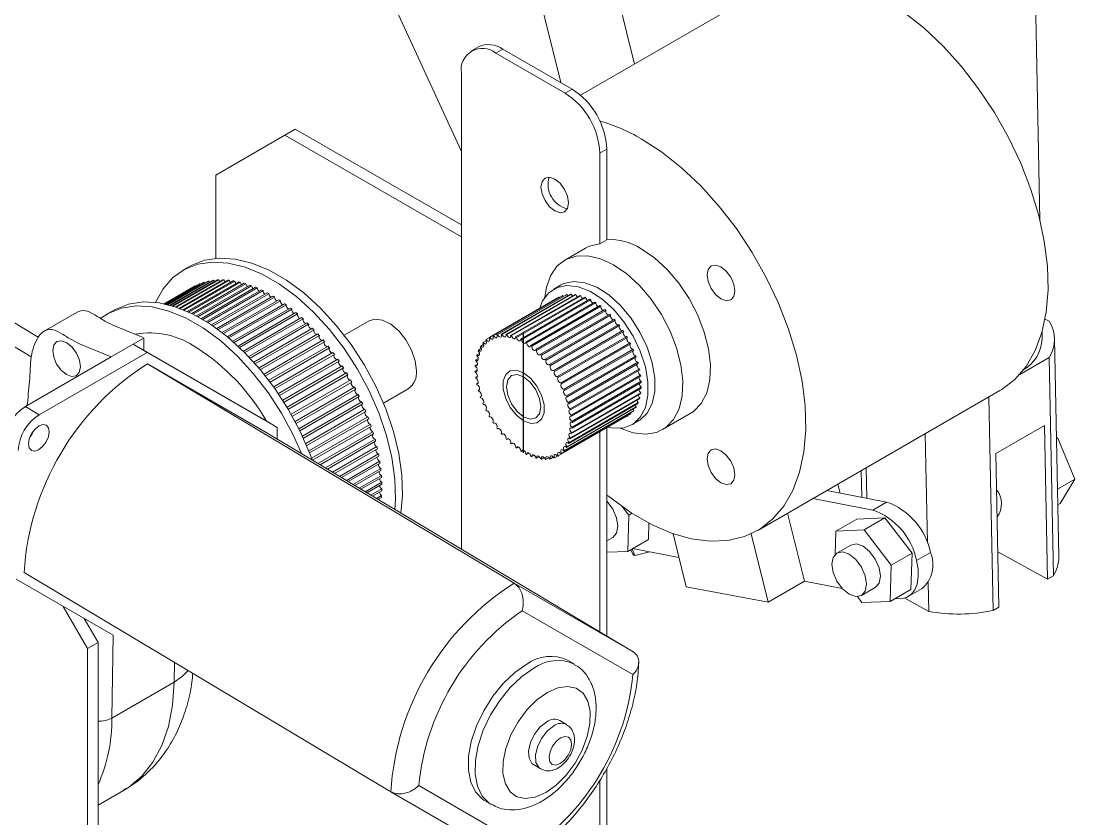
# Model space of a CAD drawing. Header units: millimetres. Extents: x 0 to 1189, y 0 to 841.
# Drawn here: x 596.7 to 650.5, y 309.3 to 350 of the extents above; entities that cross this region are included whole.
import ezdxf

# ---------------------------------------------------------------- set-up
doc = ezdxf.new("R2010")
doc.units = ezdxf.units.MM
doc.linetypes.add('CENTERX2', pattern=[20.32, 12.7, -2.54, 2.54, -2.54])

msp = doc.modelspace()

# ---------------------------------------------------------------- linework, layer by layer
at = {"color": 7, "linetype": 'Continuous', "lineweight": 15}
for p, q in [((611.426, 360.24), (619.185, 343.346)), ((625.245, 359.003), (628.027, 347.812)), ((621.543, 357.836), (624.271, 346.862)), ((648.738, 339.851), (648.426, 355.755)), ((634.807, 351.726), (625.273, 346.222)), ((620.056, 348.697), (619.703, 348.493)), ((621.306, 348.574), (620.952, 348.37)), ((624.488, 346.329), (620.952, 348.37)), ((624.842, 346.533), (621.306, 348.574)), ((619.185, 347.349), (619.185, 323.028)), ((624.488, 346.329), (624.842, 346.533)), ((610.169, 344.183), (606.634, 342.141)), ((610.699, 344.489), (610.169, 344.183)), ((619.185, 338.978), (610.169, 344.183)), ((619.185, 339.591), (610.699, 344.489)), ((626.609, 343.471), (626.256, 343.267)), ((626.609, 338.841), (626.609, 343.471)), ((626.256, 343.267), (626.256, 338.637)), ((606.634, 337.892), (606.634, 342.141)), ((626.609, 338.841), (626.256, 338.637)), ((597.572, 333.861), (590.013, 338.38)), ((625.524, 338.411), (624.463, 337.799)), ((605.316, 337.485), (604.962, 337.281)), ((605.594, 336.486), (603.995, 335.562)), ((604.017, 335.558), (605.752, 336.559)), ((605.816, 336.585), (604.031, 335.555)), ((604.075, 335.545), (605.98, 336.645)), ((606.047, 336.665), (604.097, 335.54)), ((604.163, 335.524), (606.218, 336.711)), ((606.288, 336.726), (604.194, 335.517)), ((604.279, 335.495), (606.465, 336.757)), ((606.537, 336.766), (604.317, 335.484)), ((604.42, 335.455), (606.721, 336.783)), ((606.794, 336.787), (604.464, 335.441)), ((604.584, 335.404), (606.983, 336.789)), ((607.059, 336.787), (604.634, 335.387)), ((604.767, 335.34), (607.253, 336.775)), ((607.33, 336.768), (604.823, 335.32)), ((604.968, 335.263), (607.528, 336.741)), ((607.608, 336.728), (605.028, 335.239)), ((605.184, 335.172), (607.809, 336.688)), ((607.89, 336.669), (605.248, 335.144)), ((605.413, 335.066), (608.095, 336.614)), ((608.176, 336.59), (605.481, 335.033)), ((605.602, 336.473), (605.594, 336.486)), ((605.653, 334.945), (608.384, 336.521)), ((608.467, 336.491), (605.723, 334.908)), ((605.831, 336.559), (605.816, 336.585)), ((606.07, 336.625), (606.047, 336.665)), ((624.256, 336.525), (623.902, 336.32)), ((603.99, 335.563), (605.533, 336.454)), ((605.903, 334.808), (608.676, 336.409)), ((608.759, 336.374), (605.975, 334.766)), ((606.159, 334.655), (608.97, 336.278)), ((609.054, 336.237), (606.233, 334.608)), ((606.422, 334.486), (609.266, 336.128)), ((609.35, 336.082), (606.497, 334.435)), ((606.689, 334.301), (609.562, 335.96)), ((624.327, 335.97), (620.791, 333.929)), ((620.828, 333.942), (624.363, 335.983)), ((624.535, 336.028), (620.999, 333.987)), ((621.039, 333.993), (624.574, 336.034)), ((624.758, 336.051), (621.222, 334.01)), ((621.264, 334.01), (624.8, 336.051)), ((624.993, 336.039), (621.458, 333.998)), ((621.502, 333.992), (625.037, 336.033)), ((625.239, 335.992), (621.703, 333.951)), ((621.749, 333.939), (625.284, 335.98)), ((624.363, 335.983), (624.387, 335.942)), ((609.646, 335.909), (606.765, 334.246)), ((606.959, 334.101), (609.858, 335.774)), ((609.942, 335.718), (607.036, 334.041)), ((607.231, 333.885), (610.153, 335.571)), ((610.236, 335.51), (607.309, 333.82)), ((624.136, 335.878), (620.6, 333.837)), ((620.633, 333.856), (624.169, 335.897)), ((625.492, 335.911), (621.956, 333.87)), ((622.003, 333.852), (625.538, 335.893)), ((625.749, 335.797), (622.214, 333.756)), ((622.261, 333.732), (625.796, 335.773)), ((626.008, 335.65), (622.473, 333.609)), ((622.52, 333.579), (626.055, 335.62)), ((626.266, 335.473), (622.731, 333.432)), ((622.777, 333.397), (626.313, 335.438)), ((624.169, 335.897), (624.177, 335.883)), ((599.553, 335.141), (597.878, 334.174)), ((601.427, 335.24), (601.073, 335.036)), ((607.505, 333.653), (610.446, 335.351)), ((610.528, 335.286), (607.582, 333.585)), ((607.778, 333.408), (610.736, 335.115)), ((610.818, 335.046), (607.855, 333.335)), ((608.049, 333.148), (611.022, 334.864)), ((626.52, 335.267), (622.984, 333.226)), ((623.03, 333.186), (626.565, 335.227)), ((626.767, 335.035), (623.232, 332.994)), ((623.275, 332.949), (626.811, 334.99)), ((611.103, 334.79), (608.126, 333.071)), ((608.319, 332.874), (611.305, 334.598)), ((611.384, 334.52), (608.394, 332.794)), ((608.585, 332.588), (611.582, 334.318)), ((614.472, 334.688), (613.203, 333.955)), ((627.005, 334.778), (623.469, 332.737)), ((623.511, 332.688), (627.047, 334.729)), ((627.23, 334.501), (623.695, 332.46)), ((623.734, 332.408), (627.27, 334.449)), ((649.206, 334.675), (649, 334.788)), ((602.97, 333.817), (602.424, 333.501)), ((602.97, 333.817), (602.96, 333.192)), ((611.66, 334.236), (608.659, 332.504)), ((608.847, 332.289), (611.854, 334.025)), ((611.93, 333.94), (608.92, 332.202)), ((620.458, 333.736), (620.608, 333.823)), ((627.441, 334.206), (623.906, 332.165)), ((623.942, 332.109), (627.478, 334.15)), ((627.635, 333.896), (624.1, 331.855)), ((624.133, 331.797), (627.669, 333.838)), ((648.858, 333.772), (648.85, 334.147)), ((649.702, 322.638), (649.483, 333.785)), ((602.424, 333.501), (601.295, 332.85)), ((602.424, 333.501), (603.131, 333.079)), ((602.96, 333.192), (602.424, 333.501)), ((609.104, 331.979), (612.119, 333.719)), ((612.193, 333.63), (609.175, 331.889)), ((609.355, 331.658), (612.377, 333.402)), ((612.448, 333.31), (609.425, 331.565)), ((620.065, 333.194), (620.204, 333.274)), ((620.172, 333.404), (620.316, 333.487)), ((620.304, 333.585), (620.452, 333.67)), ((627.811, 333.574), (624.275, 331.533)), ((624.305, 331.474), (627.84, 333.515)), ((627.965, 333.245), (624.429, 331.204)), ((601.295, 332.85), (596.911, 330.319)), ((603.131, 333.079), (597.618, 329.896)), ((609.07, 329.664), (602.96, 333.192)), ((609.777, 329.242), (603.131, 333.079)), ((609.599, 331.327), (612.626, 333.074)), ((612.696, 332.979), (609.667, 331.231)), ((609.836, 330.986), (612.867, 332.736)), ((619.926, 332.698), (620.05, 332.77)), ((619.982, 332.958), (620.114, 333.034)), ((624.455, 331.143), (627.991, 333.184)), ((628.097, 332.911), (624.561, 330.87)), ((624.582, 330.809), (628.118, 332.85)), ((647.706, 331.958), (649.206, 332.824)), ((649.206, 332.824), (649.425, 321.677)), ((621.88, 321.292), (603.145, 332.493)), ((603.145, 332.493), (609.221, 328.985)), ((612.934, 332.639), (609.902, 330.888)), ((610.065, 330.638), (613.099, 332.39)), ((613.163, 332.29), (610.129, 330.538)), ((619.894, 332.12), (619.998, 332.18)), ((619.897, 332.418), (620.011, 332.484)), ((628.204, 332.577), (624.669, 330.536)), ((624.685, 330.475), (628.221, 332.516)), ((628.287, 332.246), (624.751, 330.205)), ((624.763, 330.145), (628.299, 332.186)), ((610.286, 330.283), (613.321, 332.035)), ((613.382, 331.933), (610.347, 330.181)), ((610.497, 329.921), (613.532, 331.673)), ((619.919, 331.808), (620.011, 331.861)), ((628.343, 331.921), (624.807, 329.88)), ((624.815, 329.822), (628.35, 331.863)), ((613.59, 331.569), (610.555, 329.817)), ((610.698, 329.554), (613.732, 331.306)), ((613.787, 331.2), (610.753, 329.449)), ((615.203, 330.491), (616.472, 331.224)), ((619.97, 331.485), (620.049, 331.531)), ((620.048, 331.155), (620.113, 331.193)), ((628.372, 331.607), (624.837, 329.566)), ((624.837, 329.213), (628.372, 331.254)), ((624.839, 329.51), (628.375, 331.551)), ((628.375, 331.306), (624.839, 329.265)), ((634.322, 323.988), (646.696, 331.131)), ((610.888, 329.182), (613.92, 330.933)), ((613.972, 330.826), (610.94, 329.076)), ((611.068, 328.808), (614.097, 330.556)), ((620.151, 330.821), (620.202, 330.85)), ((624.751, 328.673), (628.287, 330.714)), ((628.299, 330.759), (624.763, 328.718)), ((624.807, 328.932), (628.343, 330.973)), ((628.35, 331.023), (624.815, 328.982)), ((646.128, 330.803), (646.343, 319.898)), ((596.911, 330.319), (597.618, 329.896)), ((614.144, 330.449), (611.117, 328.701)), ((611.236, 328.431), (614.26, 330.177)), ((614.304, 330.069), (611.282, 328.324)), ((620.278, 330.487), (620.314, 330.508)), ((620.429, 330.157), (620.449, 330.168)), ((624.429, 328.045), (627.965, 330.086)), ((627.991, 330.117), (624.455, 328.076)), ((624.561, 328.227), (628.097, 330.268)), ((628.118, 330.304), (624.582, 328.263)), ((624.669, 328.437), (628.204, 330.478)), ((628.221, 330.519), (624.685, 328.478)), ((609.07, 329.664), (609.777, 329.242)), ((611.393, 328.053), (614.41, 329.795)), ((614.45, 329.687), (611.435, 327.946)), ((620.6, 329.833), (620.605, 329.836)), ((620.638, 329.779), (620.633, 329.776)), ((620.848, 329.477), (620.828, 329.466)), ((627.669, 329.835), (624.133, 327.794)), ((624.275, 327.894), (627.811, 329.935)), ((627.84, 329.96), (624.305, 327.919)), ((627.661, 329.849), (627.669, 329.835)), ((627.817, 330.001), (627.84, 329.96)), ((627.902, 329.392), (628.256, 329.596)), ((629.463, 329.138), (630.877, 329.955)), ((627.957, 317.784), (609.221, 328.985)), ((609.768, 328.658), (609.777, 329.242)), ((611.537, 327.675), (614.547, 329.413)), ((614.583, 329.304), (611.584, 327.573)), ((611.859, 327.408), (614.67, 329.031)), ((621.074, 329.191), (621.039, 329.17)), ((626.256, 329.019), (626.256, 318.801)), ((626.609, 318.589), (626.609, 329.223)), ((648.967, 329.346), (646.492, 327.917)), ((649.121, 321.502), (648.967, 329.346)), ((614.702, 328.923), (611.967, 327.344)), ((612.236, 327.183), (614.778, 328.65)), ((614.806, 328.542), (612.342, 327.12)), ((621.315, 328.922), (621.264, 328.893)), ((621.567, 328.674), (621.502, 328.637)), ((621.828, 328.45), (621.749, 328.404)), ((642.883, 328.93), (642.993, 323.342)), ((649.582, 328.741), (649.648, 328.707)), ((649.648, 328.707), (649.583, 328.669)), ((649.648, 328.707), (650.528, 326.61)), ((612.605, 326.962), (614.872, 328.271)), ((614.896, 328.165), (612.707, 326.901)), ((612.963, 326.748), (614.951, 327.896)), ((622.095, 328.251), (622.003, 328.198)), ((622.364, 328.081), (622.261, 328.021)), ((622.634, 327.941), (622.52, 327.874)), ((646.492, 327.917), (646.646, 320.073)), ((614.971, 327.79), (613.062, 326.689)), ((613.31, 326.541), (615.015, 327.525)), ((615.031, 327.421), (613.406, 326.483)), ((622.901, 327.832), (622.777, 327.76)), ((623.162, 327.755), (623.03, 327.679)), ((623.414, 327.712), (623.275, 327.632)), ((623.655, 327.704), (623.511, 327.621)), ((623.882, 327.729), (623.734, 327.644)), ((624.092, 327.788), (623.942, 327.702)), ((613.645, 326.341), (615.064, 327.16)), ((615.075, 327.057), (613.737, 326.285)), ((613.967, 326.148), (615.097, 326.801)), ((639.613, 327.042), (639.64, 325.681)), ((639.869, 327.19), (639.9, 325.632)), ((615.104, 326.7), (614.056, 326.095)), ((614.275, 325.964), (615.115, 326.449)), ((615.118, 326.351), (614.36, 325.913)), ((638.415, 326.351), (638.529, 325.893)), ((650.528, 326.61), (649.634, 326.094)), ((650.528, 326.61), (649.777, 325.369)), ((614.568, 325.788), (615.118, 326.106)), ((615.116, 326.01), (614.649, 325.74)), ((614.846, 325.622), (615.105, 325.771)), ((640.91, 325.439), (637.847, 326.023)), ((615.098, 325.678), (614.922, 325.577)), ((627.736, 324.765), (627.393, 325.211)), ((640.203, 325.031), (637.139, 325.614)), ((640.203, 325.031), (640.91, 325.439)), ((649.777, 325.369), (649.649, 325.296)), ((627.68, 322.913), (627.736, 324.765)), ((627.906, 324.863), (627.736, 324.765)), ((635.852, 324.871), (636.717, 321.389)), ((628.741, 323.525), (628.766, 324.362)), ((639.38, 324.57), (638.319, 323.957)), ((640.821, 324.624), (639.38, 324.57)), ((640.821, 324.624), (639.76, 324.011)), ((642.206, 322.825), (640.821, 324.624)), ((626.609, 323.449), (626.92, 323.629)), ((629.997, 323.823), (630.671, 321.115)), ((633.991, 323.817), (634.861, 320.317)), ((638.319, 323.957), (638.283, 322.764)), ((639.76, 324.011), (638.319, 323.957)), ((641.146, 322.213), (639.76, 324.011)), ((628.741, 323.525), (627.68, 322.913)), ((627.902, 323.041), (628.054, 322.709)), ((630.299, 322.61), (627.935, 323.06)), ((639.079, 323.242), (638.372, 322.833)), ((626.609, 322.873), (627.68, 322.913)), ((627.839, 323.004), (627.942, 322.779)), ((628.791, 322.897), (628.054, 322.709)), ((642.206, 322.825), (641.146, 322.213)), ((642.15, 320.973), (642.206, 322.825)), ((642.441, 322.452), (643.148, 322.861)), ((649.121, 321.502), (646.591, 322.895)), ((641.089, 320.361), (641.146, 322.213)), ((596.436, 321.502), (601.395, 318.639)), ((615.582, 310.64), (596.847, 321.842)), ((649.121, 321.502), (649.425, 321.677)), ((627.957, 317.784), (621.88, 321.292)), ((630.671, 321.115), (634.861, 320.317)), ((634.861, 320.317), (636.717, 321.389)), ((638.641, 321.023), (636.717, 321.389)), ((639.622, 320.668), (640.329, 321.077)), ((642.15, 320.973), (641.089, 320.361)), ((642.015, 320.606), (642.722, 321.015)), ((643.032, 321.32), (643.061, 319.854)), ((639.414, 320.61), (639.648, 320.307)), ((639.648, 320.307), (641.089, 320.361)), ((643.061, 319.854), (641.836, 320.529)), ((600.093, 317.955), (598.85, 320.108)), ((622.289, 319.887), (627.944, 316.622)), ((646.343, 319.898), (646.646, 320.073)), ((599.91, 319.496), (600.623, 318.261)), ((600.623, 318.261), (600.093, 317.955)), ((600.623, 318.261), (600.623, 298.46)), ((601.329, 314.406), (601.395, 318.639)), ((600.093, 317.955), (600.093, 297.542)), ((624.967, 317.152), (624.613, 317.363)), ((601.329, 314.406), (604.511, 316.242)), ((624.563, 314.069), (624.21, 314.28)), ((622.864, 312.03), (623.218, 311.819)), ((626.609, 304.685), (626.609, 311.83)), ((626.256, 311.222), (626.256, 304.889)), ((600.623, 309.95), (601.923, 310.701)), ((615.582, 310.64), (621.659, 307.132)), ((622.665, 307.692), (617.009, 310.956)), ((620.34, 310.215), (620.693, 310.004))]:
    msp.add_line(p, q, dxfattribs=at)
at = {"color": 8, "linetype": 'Continuous', "lineweight": 15}
for p, q in [((587.732, 338.524), (597.214, 332.855)), ((597.324, 329.05), (597.314, 329.056)), ((599.993, 319.448), (599.992, 319.355)), ((604.527, 317.25), (604.511, 316.242))]:
    msp.add_line(p, q, dxfattribs=at)
at = {"color": 7, "linetype": 'CENTERX2'}
msp.add_line((622.367, 327.957), (622.367, 334.081), dxfattribs=at)
at = {"color": 7, "linetype": 'Continuous', "lineweight": 15, "flags": 128}
for points in [[(646.696, 331.131), (646.787, 331.186), (647.461, 331.704), (648.033, 332.371), (648.494, 333.175), (648.838, 334.103), (649.059, 335.143), (649.155, 336.278), (649.123, 337.491), (648.964, 338.764), (648.681, 340.078), (648.278, 341.411), (647.76, 342.745), (647.136, 344.059), (646.416, 345.333), (645.609, 346.548), (644.729, 347.686), (643.789, 348.728), (642.802, 349.66), (641.785, 350.467), (640.751, 351.137)], [(626.65, 325.78), (626.832, 325.633), (627.859, 324.893), (628.895, 324.296), (629.922, 323.85), (630.926, 323.562), (631.891, 323.436), (632.803, 323.475), (633.648, 323.678), (634.413, 324.042), (635.086, 324.561), (635.658, 325.227), (636.12, 326.031), (636.464, 326.96), (636.685, 328), (636.781, 329.135), (636.749, 330.348), (636.59, 331.621), (636.307, 332.934), (635.903, 334.268), (635.386, 335.602), (634.762, 336.916), (634.041, 338.19), (633.235, 339.405), (632.355, 340.542), (631.414, 341.585), (630.428, 342.517), (629.41, 343.324), (628.377, 343.994), (628.377, 343.994)], [(623.251, 341.531), (623.304, 341.813), (623.458, 341.989), (623.687, 342.034), (623.958, 341.94), (624.228, 341.721), (624.458, 341.412), (624.611, 341.058), (624.665, 340.715), (624.611, 340.433), (624.458, 340.257), (624.228, 340.213), (623.958, 340.307), (623.687, 340.525), (623.458, 340.834), (623.304, 341.188), (623.251, 341.531)], [(625.524, 338.411), (625.708, 338.503), (626.256, 338.637)], [(630.877, 329.955), (631.049, 330.069), (631.439, 330.476), (631.718, 331.021), (631.877, 331.684), (631.909, 332.44), (631.813, 333.264), (631.593, 334.124), (631.257, 334.991), (630.817, 335.831), (630.289, 336.616), (629.691, 337.317), (629.046, 337.908), (628.377, 338.368)], [(603.556, 335.634), (603.559, 335.64), (603.947, 336.337), (604.443, 336.902), (605.036, 337.322), (605.716, 337.59), (606.468, 337.699), (607.279, 337.649), (608.132, 337.441), (609.011, 337.077), (609.899, 336.565), (610.778, 335.916), (611.632, 335.142), (612.444, 334.257), (613.197, 333.28), (613.878, 332.229), (614.473, 331.124), (614.97, 329.988), (615.36, 328.842), (615.635, 327.708), (615.79, 326.609)], [(605.316, 337.485), (605.39, 337.526), (606.069, 337.794), (606.822, 337.904), (607.633, 337.853), (608.486, 337.645), (609.365, 337.281), (610.253, 336.769), (611.132, 336.12), (611.986, 335.346), (612.797, 334.461), (613.551, 333.484), (614.231, 332.433), (614.826, 331.328), (615.323, 330.192), (615.714, 329.046), (615.989, 327.912), (616.144, 326.813)], [(626.963, 337.551), (626.294, 337.864), (625.649, 338.017), (625.051, 338.007), (624.523, 337.832), (624.083, 337.499), (623.747, 337.021), (623.527, 336.415), (623.443, 335.89)], [(627.3, 329.21), (627.959, 328.976), (628.583, 328.904), (629.148, 328.998), (629.635, 329.252), (630.025, 329.66), (630.304, 330.204), (630.462, 330.867), (630.494, 331.624), (630.399, 332.448), (630.179, 333.308), (629.843, 334.174), (629.403, 335.015), (628.874, 335.8), (628.277, 336.5), (627.632, 337.091), (626.963, 337.551)], [(632.443, 337.449), (632.172, 337.543), (631.943, 337.499), (631.79, 337.322), (631.736, 337.041), (631.79, 336.698), (631.943, 336.344), (632.172, 336.035), (632.443, 335.816), (632.714, 335.722), (632.943, 335.767), (633.096, 335.943), (633.15, 336.225), (633.096, 336.568), (632.943, 336.922), (632.714, 337.231), (632.443, 337.449)], [(606.319, 336.672), (606.317, 336.675), (606.288, 336.726)], [(606.576, 336.699), (606.564, 336.715), (606.537, 336.766)], [(606.841, 336.707), (606.82, 336.735), (606.794, 336.787)], [(607.113, 336.695), (607.083, 336.735), (607.059, 336.787)], [(623.178, 335.306), (623.335, 335.71), (623.651, 336.133), (624.071, 336.403), (624.577, 336.507), (625.146, 336.44), (625.749, 336.206), (626.36, 335.815), (626.949, 335.286), (627.489, 334.643), (627.956, 333.917), (628.326, 333.141), (628.583, 332.352), (628.714, 331.586), (628.714, 330.88), (628.583, 330.266), (628.326, 329.773), (627.956, 329.425), (627.489, 329.237), (626.949, 329.218), (626.662, 329.272)], [(624.256, 336.525), (624.425, 336.607), (624.931, 336.711), (625.499, 336.644), (626.103, 336.41), (626.713, 336.019), (627.303, 335.49), (627.843, 334.847), (628.309, 334.121), (628.679, 333.345), (628.936, 332.556), (629.068, 331.79), (629.068, 331.084), (628.936, 330.47), (628.679, 329.977), (628.309, 329.629), (628.256, 329.596)], [(624.574, 336.034), (624.602, 335.984), (624.614, 335.968)], [(624.8, 336.051), (624.824, 335.999), (624.854, 335.959)], [(600.773, 334.837), (601.147, 335.077), (601.827, 335.344), (602.579, 335.454), (603.39, 335.404), (604.243, 335.195), (605.122, 334.832), (606.01, 334.32), (606.889, 333.671), (607.743, 332.897), (608.555, 332.012), (609.308, 331.035), (609.989, 329.984), (610.584, 328.879), (611.013, 327.914)], [(601.427, 335.24), (601.501, 335.281), (602.18, 335.549), (602.933, 335.658), (603.743, 335.608), (604.597, 335.399), (605.476, 335.036), (606.364, 334.524), (607.243, 333.875), (608.097, 333.101), (608.908, 332.216), (609.662, 331.239), (610.342, 330.188), (610.937, 329.083), (611.434, 327.947), (611.575, 327.568)], [(626.811, 334.99), (626.803, 334.948), (626.81, 334.898), (626.832, 334.845), (626.866, 334.799), (626.905, 334.765), (626.946, 334.75), (626.954, 334.749)], [(616.887, 332.14), (616.824, 332.657), (616.641, 333.201), (616.354, 333.724), (615.989, 334.178), (615.578, 334.523), (615.158, 334.73), (614.765, 334.778), (614.472, 334.688)], [(627.047, 334.729), (627.034, 334.692), (627.037, 334.643), (627.056, 334.59), (627.087, 334.541), (627.125, 334.504), (627.166, 334.483), (627.195, 334.48)], [(627.27, 334.449), (627.253, 334.415), (627.252, 334.368), (627.267, 334.316), (627.295, 334.265), (627.332, 334.224), (627.372, 334.198), (627.411, 334.192), (627.421, 334.194)], [(620.458, 333.736), (620.494, 333.693), (620.534, 333.663), (620.574, 333.652), (620.606, 333.662), (620.627, 333.69), (620.633, 333.733), (620.624, 333.784), (620.6, 333.837)], [(620.633, 333.856), (620.667, 333.809), (620.706, 333.775), (620.747, 333.759), (620.782, 333.763), (620.806, 333.787), (620.816, 333.826), (620.811, 333.876), (620.791, 333.929)], [(620.828, 333.942), (620.858, 333.893), (620.896, 333.855), (620.937, 333.833), (620.974, 333.832), (621.002, 333.85), (621.017, 333.886), (621.015, 333.934), (620.999, 333.987)], [(621.039, 333.993), (621.066, 333.943), (621.103, 333.901), (621.144, 333.875), (621.182, 333.868), (621.213, 333.881), (621.231, 333.913), (621.235, 333.958), (621.222, 334.01)], [(621.264, 334.01), (621.288, 333.958), (621.323, 333.914), (621.363, 333.883), (621.403, 333.87), (621.437, 333.878), (621.459, 333.905), (621.466, 333.947), (621.458, 333.998)], [(621.502, 333.992), (621.522, 333.94), (621.555, 333.892), (621.594, 333.857), (621.635, 333.839), (621.67, 333.842), (621.696, 333.864), (621.707, 333.902), (621.703, 333.951)], [(621.749, 333.939), (621.766, 333.887), (621.795, 333.837), (621.833, 333.798), (621.874, 333.775), (621.912, 333.772), (621.94, 333.789), (621.956, 333.823), (621.956, 333.87)], [(622.003, 333.852), (622.016, 333.8), (622.042, 333.749), (622.078, 333.706), (622.119, 333.679), (622.158, 333.67), (622.19, 333.681), (622.209, 333.712), (622.214, 333.756)], [(627.478, 334.15), (627.458, 334.121), (627.452, 334.077), (627.463, 334.026), (627.487, 333.974), (627.522, 333.93), (627.563, 333.899), (627.602, 333.887), (627.631, 333.893)], [(627.664, 333.835), (627.645, 333.813), (627.635, 333.773), (627.642, 333.723), (627.663, 333.67), (627.695, 333.623), (627.735, 333.588), (627.775, 333.571), (627.811, 333.574)], [(599.005, 331.955), (598.735, 332.178), (598.509, 332.49), (598.36, 332.845), (598.311, 333.186), (598.369, 333.464), (598.527, 333.635), (598.759, 333.673), (599.03, 333.573), (599.3, 333.35), (599.526, 333.037), (599.676, 332.683), (599.725, 332.341), (599.666, 332.064), (599.509, 331.893), (599.276, 331.854), (599.005, 331.955)], [(612.339, 333.38), (612.312, 333.383), (612.271, 333.404), (612.232, 333.441), (612.201, 333.491), (612.183, 333.544), (612.18, 333.593), (612.193, 333.63)], [(612.596, 333.057), (612.56, 333.06), (612.518, 333.084), (612.48, 333.123), (612.451, 333.173), (612.434, 333.226), (612.433, 333.274), (612.448, 333.31)], [(620.065, 333.194), (620.105, 333.161), (620.145, 333.146), (620.179, 333.152), (620.203, 333.177), (620.212, 333.218), (620.205, 333.268), (620.184, 333.321), (620.151, 333.367)], [(620.172, 333.404), (620.211, 333.367), (620.252, 333.347), (620.288, 333.347), (620.315, 333.367), (620.328, 333.404), (620.326, 333.453), (620.309, 333.505), (620.278, 333.554)], [(620.304, 333.585), (620.341, 333.545), (620.382, 333.52), (620.42, 333.515), (620.45, 333.529), (620.467, 333.562), (620.469, 333.608), (620.456, 333.66), (620.429, 333.711)], [(622.261, 333.732), (622.269, 333.681), (622.292, 333.628), (622.327, 333.583), (622.367, 333.551), (622.407, 333.537), (622.441, 333.543), (622.464, 333.568), (622.473, 333.609)], [(622.52, 333.579), (622.524, 333.53), (622.544, 333.477), (622.575, 333.429), (622.614, 333.393), (622.655, 333.373), (622.691, 333.374), (622.718, 333.395), (622.731, 333.432)], [(622.777, 333.397), (622.777, 333.349), (622.793, 333.297), (622.822, 333.247), (622.859, 333.207), (622.9, 333.182), (622.938, 333.177), (622.968, 333.193), (622.984, 333.226)], [(627.82, 333.503), (627.813, 333.495), (627.799, 333.459), (627.801, 333.41), (627.819, 333.358), (627.849, 333.308), (627.887, 333.27), (627.928, 333.247), (627.965, 333.245)], [(612.845, 332.723), (612.837, 332.722), (612.798, 332.728), (612.757, 332.754), (612.72, 332.795), (612.692, 332.846), (612.677, 332.899), (612.679, 332.946), (612.696, 332.979)], [(619.926, 332.698), (619.967, 332.675), (620.005, 332.671), (620.034, 332.687), (620.05, 332.722), (620.05, 332.768), (620.035, 332.821), (620.007, 332.871), (619.97, 332.912)], [(619.982, 332.958), (620.023, 332.929), (620.062, 332.92), (620.094, 332.931), (620.114, 332.961), (620.119, 333.005), (620.108, 333.057), (620.083, 333.108), (620.048, 333.153)], [(623.03, 333.186), (623.026, 333.141), (623.037, 333.089), (623.063, 333.038), (623.099, 332.994), (623.139, 332.965), (623.179, 332.955), (623.211, 332.965), (623.232, 332.994)], [(623.275, 332.949), (623.267, 332.907), (623.275, 332.857), (623.297, 332.804), (623.33, 332.758), (623.37, 332.724), (623.41, 332.709), (623.445, 332.713), (623.469, 332.737)], [(627.955, 333.164), (627.943, 333.138), (627.94, 333.092), (627.954, 333.04), (627.98, 332.989), (628.017, 332.946), (628.058, 332.919), (628.097, 332.911)], [(613.085, 332.381), (613.067, 332.378), (613.028, 332.387), (612.987, 332.415), (612.951, 332.458), (612.924, 332.51), (612.912, 332.562), (612.915, 332.607), (612.934, 332.639)], [(613.314, 332.031), (613.288, 332.026), (613.248, 332.037), (613.207, 332.068), (613.172, 332.113), (613.147, 332.165), (613.137, 332.217), (613.142, 332.261), (613.163, 332.29)], [(619.894, 332.12), (619.934, 332.107), (619.968, 332.114), (619.99, 332.141), (619.998, 332.183), (619.99, 332.233), (619.968, 332.286), (619.934, 332.332), (619.894, 332.365)], [(619.897, 332.418), (619.937, 332.4), (619.973, 332.401), (619.999, 332.423), (620.011, 332.461), (620.007, 332.51), (619.988, 332.563), (619.957, 332.611), (619.919, 332.649)], [(622.367, 332.04), (622.004, 332.176), (621.685, 332.147), (621.448, 331.958), (621.322, 331.631), (621.322, 331.206), (621.448, 330.733), (621.685, 330.271), (622.004, 329.874), (622.367, 329.59), (622.729, 329.455), (623.048, 329.483), (623.285, 329.673), (623.411, 329.999), (623.411, 330.425), (623.285, 330.897), (623.048, 331.36), (622.729, 331.757), (622.367, 332.04)], [(623.511, 332.688), (623.499, 332.651), (623.502, 332.602), (623.52, 332.549), (623.551, 332.5), (623.59, 332.463), (623.63, 332.442), (623.667, 332.441), (623.695, 332.46)], [(623.734, 332.408), (623.718, 332.374), (623.717, 332.327), (623.731, 332.275), (623.759, 332.224), (623.796, 332.183), (623.837, 332.157), (623.875, 332.151), (623.906, 332.165)], [(613.532, 331.673), (613.498, 331.667), (613.457, 331.681), (613.417, 331.714), (613.383, 331.76), (613.36, 331.813), (613.352, 331.864), (613.359, 331.906), (613.382, 331.933)], [(619.919, 331.808), (619.957, 331.801), (619.988, 331.813), (620.007, 331.844), (620.011, 331.889), (619.999, 331.941), (619.973, 331.993), (619.937, 332.036), (619.897, 332.064)], [(619.97, 331.485), (620.007, 331.483), (620.035, 331.501), (620.05, 331.537), (620.05, 331.584), (620.034, 331.637), (620.005, 331.687), (619.967, 331.726), (619.926, 331.75)], [(623.251, 330.305), (623.183, 330.734), (622.992, 331.176), (622.705, 331.563), (622.367, 331.836), (622.028, 331.953), (621.742, 331.898), (621.55, 331.677), (621.483, 331.325), (621.55, 330.896), (621.742, 330.454), (622.028, 330.067), (622.367, 329.795), (622.705, 329.677), (622.992, 329.733), (623.183, 329.953), (623.251, 330.305)], [(623.942, 332.109), (623.922, 332.08), (623.917, 332.036), (623.927, 331.985), (623.952, 331.933), (623.987, 331.889), (624.027, 331.858), (624.067, 331.846), (624.1, 331.855)], [(624.133, 331.797), (624.109, 331.772), (624.1, 331.732), (624.106, 331.682), (624.127, 331.629), (624.16, 331.582), (624.199, 331.547), (624.24, 331.53), (624.275, 331.533)], [(613.732, 331.306), (613.697, 331.302), (613.656, 331.319), (613.616, 331.354), (613.583, 331.401), (613.562, 331.454), (613.556, 331.505), (613.566, 331.545), (613.584, 331.566)], [(613.92, 330.933), (613.884, 330.932), (613.843, 330.952), (613.804, 330.989), (613.772, 331.037), (613.753, 331.09), (613.749, 331.14), (613.761, 331.178), (613.773, 331.192)], [(620.048, 331.155), (620.083, 331.158), (620.108, 331.182), (620.119, 331.221), (620.114, 331.27), (620.094, 331.323), (620.062, 331.371), (620.023, 331.407), (619.982, 331.426)], [(620.151, 330.821), (620.184, 330.83), (620.205, 330.858), (620.212, 330.901), (620.203, 330.952), (620.179, 331.004), (620.145, 331.049), (620.105, 331.081), (620.065, 331.095)], [(624.305, 331.474), (624.278, 331.454), (624.264, 331.418), (624.266, 331.369), (624.283, 331.317), (624.313, 331.267), (624.351, 331.229), (624.392, 331.206), (624.429, 331.204)], [(624.455, 331.143), (624.425, 331.129), (624.407, 331.097), (624.405, 331.051), (624.418, 330.999), (624.445, 330.948), (624.481, 330.905), (624.522, 330.878), (624.561, 330.87)], [(614.097, 330.556), (614.059, 330.558), (614.018, 330.58), (613.979, 330.619), (613.949, 330.669), (613.932, 330.722), (613.93, 330.77), (613.944, 330.807), (613.95, 330.814)], [(620.278, 330.487), (620.309, 330.501), (620.326, 330.534), (620.328, 330.58), (620.315, 330.632), (620.288, 330.683), (620.252, 330.725), (620.211, 330.752), (620.172, 330.76)], [(624.582, 330.809), (624.549, 330.8), (624.528, 330.772), (624.522, 330.73), (624.531, 330.679), (624.554, 330.626), (624.588, 330.581), (624.629, 330.549), (624.669, 330.536)], [(614.26, 330.177), (614.222, 330.182), (614.18, 330.206), (614.143, 330.247), (614.114, 330.297), (614.099, 330.35), (614.099, 330.398), (614.115, 330.432)], [(614.41, 329.795), (614.371, 329.803), (614.33, 329.83), (614.293, 329.872), (614.266, 329.924), (614.253, 329.976), (614.255, 330.022), (614.267, 330.047)], [(620.429, 330.157), (620.456, 330.176), (620.469, 330.213), (620.467, 330.261), (620.45, 330.314), (620.42, 330.363), (620.382, 330.402), (620.341, 330.424), (620.304, 330.427)], [(620.6, 329.833), (620.624, 329.858), (620.633, 329.898), (620.627, 329.949), (620.606, 330.001), (620.574, 330.048), (620.534, 330.083), (620.494, 330.1), (620.458, 330.097)], [(624.685, 330.475), (624.65, 330.472), (624.625, 330.449), (624.615, 330.41), (624.62, 330.36), (624.639, 330.307), (624.671, 330.259), (624.71, 330.223), (624.751, 330.205)], [(624.763, 330.145), (624.726, 330.147), (624.698, 330.129), (624.683, 330.094), (624.684, 330.046), (624.7, 329.994), (624.729, 329.944), (624.766, 329.904), (624.807, 329.88)], [(627.953, 330.185), (627.96, 330.166), (627.991, 330.117)], [(628.065, 330.398), (628.085, 330.351), (628.118, 330.304)], [(614.547, 329.413), (614.507, 329.423), (614.466, 329.453), (614.431, 329.497), (614.405, 329.549), (614.394, 329.601), (614.398, 329.645), (614.406, 329.661)], [(620.791, 329.521), (620.811, 329.55), (620.816, 329.594), (620.806, 329.646), (620.782, 329.697), (620.747, 329.742), (620.706, 329.772), (620.667, 329.784), (620.633, 329.776)], [(620.999, 329.223), (621.015, 329.256), (621.017, 329.303), (621.002, 329.355), (620.974, 329.406), (620.937, 329.447), (620.896, 329.473), (620.858, 329.479), (620.828, 329.466)], [(624.815, 329.822), (624.776, 329.83), (624.745, 329.817), (624.726, 329.786), (624.722, 329.741), (624.734, 329.689), (624.76, 329.638), (624.796, 329.594), (624.837, 329.566)], [(624.839, 329.51), (624.799, 329.523), (624.766, 329.516), (624.743, 329.489), (624.735, 329.448), (624.743, 329.397), (624.766, 329.345), (624.799, 329.298), (624.839, 329.265)], [(597.59, 328.113), (597.388, 328.042), (597.218, 328.075), (597.106, 328.205), (597.069, 328.414), (597.113, 328.67), (597.231, 328.933), (597.405, 329.164), (597.609, 329.327), (597.811, 329.398), (597.981, 329.366), (598.093, 329.235), (598.13, 329.026), (598.086, 328.771), (597.968, 328.508), (597.794, 328.277), (597.59, 328.113)], [(597.342, 329.092), (597.261, 328.93), (597.15, 328.771)], [(614.67, 329.031), (614.629, 329.044), (614.589, 329.076), (614.554, 329.121), (614.53, 329.174), (614.521, 329.225), (614.528, 329.268), (614.531, 329.274)], [(621.222, 328.942), (621.235, 328.98), (621.231, 329.029), (621.213, 329.081), (621.182, 329.13), (621.144, 329.168), (621.103, 329.188), (621.066, 329.189), (621.039, 329.17)], [(624.807, 328.932), (624.766, 328.956), (624.729, 328.959), (624.7, 328.943), (624.684, 328.909), (624.683, 328.862), (624.698, 328.81), (624.726, 328.759), (624.763, 328.718)], [(624.837, 329.213), (624.796, 329.231), (624.76, 329.229), (624.734, 329.207), (624.722, 329.169), (624.726, 329.12), (624.745, 329.068), (624.776, 329.019), (624.815, 328.982)], [(621.458, 328.682), (621.466, 328.723), (621.459, 328.774), (621.437, 328.826), (621.403, 328.872), (621.363, 328.906), (621.323, 328.922), (621.288, 328.917), (621.264, 328.893)], [(621.703, 328.445), (621.707, 328.489), (621.696, 328.541), (621.67, 328.593), (621.635, 328.636), (621.594, 328.665), (621.555, 328.676), (621.522, 328.666), (621.502, 328.637)], [(621.956, 328.234), (621.956, 328.281), (621.94, 328.334), (621.912, 328.384), (621.874, 328.424), (621.833, 328.448), (621.795, 328.453), (621.766, 328.438), (621.749, 328.404)], [(624.669, 328.437), (624.629, 328.469), (624.588, 328.484), (624.554, 328.478), (624.531, 328.453), (624.522, 328.413), (624.528, 328.362), (624.549, 328.31), (624.582, 328.263)], [(624.751, 328.673), (624.71, 328.701), (624.671, 328.71), (624.639, 328.699), (624.62, 328.669), (624.615, 328.625), (624.625, 328.574), (624.65, 328.522), (624.685, 328.478)], [(622.214, 328.051), (622.209, 328.101), (622.19, 328.153), (622.158, 328.201), (622.119, 328.238), (622.078, 328.257), (622.042, 328.256), (622.016, 328.236), (622.003, 328.198)], [(622.473, 327.899), (622.464, 327.95), (622.441, 328.002), (622.407, 328.048), (622.367, 328.08), (622.327, 328.094), (622.292, 328.088), (622.269, 328.062), (622.261, 328.021)], [(622.731, 327.778), (622.718, 327.83), (622.691, 327.882), (622.655, 327.924), (622.614, 327.952), (622.575, 327.96), (622.544, 327.949), (622.524, 327.919), (622.52, 327.874)], [(622.984, 327.691), (622.968, 327.744), (622.938, 327.793), (622.9, 327.832), (622.859, 327.855), (622.822, 327.858), (622.793, 327.841), (622.777, 327.807), (622.777, 327.76)], [(624.1, 327.775), (624.067, 327.821), (624.027, 327.855), (623.987, 327.871), (623.952, 327.867), (623.927, 327.844), (623.917, 327.804), (623.922, 327.754), (623.942, 327.702)], [(624.275, 327.894), (624.24, 327.938), (624.199, 327.967), (624.16, 327.978), (624.127, 327.969), (624.106, 327.94), (624.1, 327.897), (624.109, 327.846), (624.133, 327.794)], [(624.429, 328.045), (624.392, 328.086), (624.351, 328.11), (624.313, 328.116), (624.283, 328.101), (624.266, 328.068), (624.264, 328.022), (624.278, 327.97), (624.305, 327.919)], [(624.561, 328.227), (624.522, 328.264), (624.481, 328.283), (624.445, 328.283), (624.418, 328.263), (624.405, 328.226), (624.407, 328.178), (624.425, 328.125), (624.455, 328.076)], [(632.443, 328.059), (632.172, 328.153), (631.943, 328.109), (631.79, 327.932), (631.736, 327.651), (631.79, 327.307), (631.943, 326.954), (632.172, 326.644), (632.443, 326.426), (632.714, 326.332), (632.943, 326.377), (633.096, 326.553), (633.15, 326.834), (633.096, 327.178), (632.943, 327.531), (632.714, 327.841), (632.443, 328.059)], [(623.232, 327.638), (623.211, 327.691), (623.179, 327.738), (623.139, 327.773), (623.099, 327.791), (623.063, 327.789), (623.037, 327.767), (623.026, 327.728), (623.03, 327.679)], [(623.469, 327.62), (623.445, 327.672), (623.41, 327.717), (623.37, 327.748), (623.33, 327.76), (623.297, 327.752), (623.275, 327.725), (623.267, 327.683), (623.275, 327.632)], [(623.695, 327.637), (623.667, 327.688), (623.63, 327.729), (623.59, 327.755), (623.551, 327.763), (623.52, 327.749), (623.502, 327.718), (623.499, 327.673), (623.511, 327.621)], [(623.906, 327.689), (623.875, 327.738), (623.837, 327.776), (623.796, 327.797), (623.759, 327.798), (623.731, 327.78), (623.717, 327.744), (623.718, 327.696), (623.734, 327.644)], [(616.144, 326.813), (616.176, 325.77), (616.096, 324.875)], [(615.79, 326.609), (615.822, 325.566), (615.79, 325.058)], [(626.92, 323.629), (626.92, 323.629), (627.112, 323.849), (627.179, 324.201), (627.112, 324.63), (626.92, 325.072), (626.633, 325.459), (626.609, 325.484)], [(640.329, 321.077), (640.329, 321.077), (640.521, 321.297), (640.588, 321.649), (640.521, 322.078), (640.329, 322.52), (640.042, 322.907), (639.704, 323.18), (639.366, 323.297), (639.079, 323.242)], [(639.881, 321.241), (639.814, 321.67), (639.622, 322.112), (639.335, 322.499), (638.997, 322.772), (638.659, 322.889), (638.372, 322.833), (638.18, 322.613), (638.113, 322.261), (638.18, 321.832), (638.372, 321.39), (638.659, 321.003), (638.997, 320.73), (639.335, 320.613), (639.622, 320.668), (639.814, 320.889), (639.881, 321.241)], [(641.327, 320.512), (641.643, 320.493), (641.925, 320.562), (642.163, 320.715), (642.347, 320.948), (642.471, 321.251), (642.528, 321.612), (642.518, 322.018), (642.441, 322.452)], [(620.34, 310.215), (620.253, 310.271), (619.9, 310.632), (619.66, 311.131), (619.543, 311.746), (619.554, 312.451), (619.693, 313.214), (619.953, 314.002), (620.324, 314.78), (620.788, 315.516), (621.327, 316.176), (621.916, 316.731), (622.529, 317.158)], [(623.577, 315.715), (624.111, 315.95), (624.612, 316.022), (625.051, 315.928), (625.401, 315.672), (625.643, 315.271), (625.763, 314.746), (625.753, 314.129), (625.615, 313.455), (625.356, 312.764), (624.991, 312.095), (624.542, 311.488), (624.034, 310.978), (623.497, 310.595), (622.963, 310.36), (622.462, 310.288), (622.024, 310.382), (621.673, 310.638), (621.431, 311.04), (621.311, 311.564), (621.321, 312.181), (621.459, 312.855), (621.718, 313.546), (622.083, 314.215), (622.533, 314.822), (623.04, 315.332), (623.577, 315.715)], [(622.864, 312.03), (622.787, 312.089), (622.641, 312.35), (622.616, 312.72), (622.715, 313.149), (622.925, 313.578), (623.218, 313.951), (623.554, 314.216)], [(624.254, 313.389), (624.473, 313.465), (624.657, 313.43), (624.778, 313.289), (624.818, 313.063), (624.77, 312.787), (624.642, 312.502), (624.454, 312.253), (624.234, 312.076), (624.015, 311.999), (623.831, 312.034), (623.71, 312.175), (623.671, 312.401), (623.718, 312.678), (623.846, 312.962), (624.034, 313.212), (624.254, 313.389)]]:
    msp.add_lwpolyline(points, dxfattribs=at)
at = {"color": 8, "linetype": 'Continuous', "lineweight": 15, "flags": 128}
for points in [[(605.22, 316.836), (604.946, 316.55), (604.511, 316.242)], [(622.883, 316.947), (622.269, 316.52), (621.68, 315.964), (621.142, 315.304), (620.677, 314.569), (620.306, 313.79), (620.046, 313.002), (619.907, 312.239), (619.896, 311.535), (620.014, 310.92), (620.254, 310.421), (620.607, 310.06), (620.711, 309.993)], [(604.511, 316.242), (604.427, 315.062), (604.216, 313.976), (603.881, 312.999), (603.425, 312.147), (602.857, 311.432), (602.184, 310.864), (601.923, 310.701)], [(623.907, 314.004), (623.571, 313.74), (623.278, 313.367), (623.068, 312.937), (622.969, 312.509), (622.994, 312.139), (623.141, 311.877), (623.222, 311.816)]]:
    msp.add_lwpolyline(points, dxfattribs=at)
at = {"color": 7, "linetype": 'Continuous', "lineweight": 15}
for centre, radius, start, end in [((620.262, 347.524), 1.092, 50.7968, 189.2141), ((620.574, 347.552), 1.257, 54.3828, 114.3071), ((622.418, 343.092), 3.842, 2.6054, 57.3945), ((622.771, 343.296), 3.842, 2.6054, 57.3945), ((623.851, 336.374), 8.862, 59.2871, 74.2701), ((624.89, 341.662), 1.279, 163.0129, 256.9817), ((626.747, 335.817), 3.027, 57.4092, 92.5993), ((606.793, 334.11), 2.661, 116.7749, 118.2535), ((606.813, 334.069), 2.707, 111.6175, 113.079), ((606.847, 333.972), 2.809, 106.5496, 107.9728), ((606.879, 333.851), 2.935, 101.6157, 102.999), ((606.908, 333.684), 3.105, 96.8535, 98.1867), ((606.928, 333.455), 3.334, 92.3011, 93.5715), ((606.931, 333.176), 3.613, 87.9669, 89.1697), ((606.911, 332.87), 3.92, 83.8602, 85.0002), ((607.57, 336.837), 0.249, 196.176, 224.4388), ((606.866, 332.532), 4.261, 79.9808, 81.0605), ((607.848, 336.79), 0.248, 194.4098, 226.2052), ((606.785, 332.125), 4.676, 76.3297, 77.3436), ((608.13, 336.723), 0.246, 192.6226, 227.9914), ((606.68, 331.731), 5.084, 72.8853, 73.8464), ((608.416, 336.636), 0.244, 190.8069, 229.8081), ((606.517, 331.234), 5.607, 69.652, 70.55), ((608.702, 336.527), 0.238, 188.6133, 232.0017), ((606.356, 330.821), 6.051, 66.5945, 67.4515), ((608.994, 336.401), 0.236, 186.7688, 233.8462), ((606.08, 330.215), 6.716, 63.7207, 64.5152), ((609.287, 336.257), 0.234, 184.8866, 235.7285), ((605.849, 329.769), 7.219, 60.9931, 61.7529), ((609.575, 336.091), 0.225, 182.2365, 238.3782), ((605.586, 329.306), 7.751, 58.4091, 59.1354), ((624.746, 334.855), 1.191, 108.7553, 110.622), ((624.78, 334.726), 1.325, 98.9303, 100.6611), ((624.795, 334.539), 1.512, 89.8397, 91.4273), ((624.777, 334.26), 1.792, 81.656, 83.0723), ((625.277, 336.096), 0.248, 194.7617, 226.6515), ((624.71, 333.926), 2.133, 74.3734, 75.6362), ((625.524, 336.028), 0.244, 191.1651, 230.2476), ((609.868, 335.91), 0.222, 180.2449, 240.3701), ((605.232, 328.747), 8.413, 55.956, 56.6421), ((610.161, 335.711), 0.219, 178.2194, 242.3953), ((604.874, 328.234), 9.038, 53.6153, 54.2689), ((610.451, 335.496), 0.216, 176.1333, 244.482), ((624.573, 333.514), 2.567, 67.9213, 69.0354), ((625.772, 335.922), 0.236, 187.1171, 234.2948), ((624.384, 333.098), 3.024, 62.1732, 63.1746), ((626.019, 335.782), 0.223, 182.2745, 239.1377), ((624.128, 332.651), 3.539, 57.017, 57.9186), ((626.273, 335.614), 0.218, 178.4036, 243.0088), ((623.81, 332.194), 4.097, 52.3489, 53.1648), ((626.517, 335.413), 0.206, 173.0361, 248.3767), ((604.479, 327.714), 9.691, 51.3781, 52.0009), ((610.732, 335.26), 0.206, 172.6676, 247.9473), ((604.085, 327.238), 10.309, 49.23, 49.8273), ((611.018, 335.012), 0.203, 170.5263, 250.0887), ((603.743, 326.853), 10.824, 47.1586, 47.7379), ((623.509, 331.825), 4.573, 48.0558, 48.8163), ((626.761, 335.188), 0.2, 168.6971, 252.7155), ((623.148, 331.445), 5.097, 44.0659, 44.7709), ((611.299, 334.75), 0.2, 168.3146, 252.3005), ((603.388, 326.48), 11.339, 45.1566, 45.7187), ((611.575, 334.473), 0.196, 166.0291, 254.5857), ((602.966, 326.067), 11.93, 43.2184, 43.7606), ((622.862, 331.182), 5.486, 40.2904, 40.9624), ((622.594, 330.967), 5.83, 36.6742, 37.3182), ((647.782, 333.75), 1.698, 326.9658, 33.0071), ((603.259, 329.917), 4.161, 54.6228, 100.0643), ((611.845, 334.182), 0.192, 163.6541, 256.9608), ((602.674, 325.799), 12.326, 41.3289, 41.8604), ((612.108, 333.879), 0.189, 161.1867, 259.4277), ((621.203, 332.831), 1.172, 119.0687, 120.946), ((621.211, 332.814), 1.191, 108.7553, 110.622), ((621.244, 332.685), 1.325, 98.9303, 100.6611), ((621.26, 332.498), 1.512, 89.8397, 91.4273), ((621.242, 332.219), 1.792, 81.656, 83.0723), ((621.174, 331.885), 2.133, 74.3734, 75.6362), ((621.038, 331.473), 2.567, 67.9213, 69.0354), ((622.484, 330.888), 5.965, 33.1545, 33.7908), ((622.38, 330.823), 6.088, 29.6864, 30.3123), ((599.879, 324.236), 10.763, 29.7145, 57.4641), ((602.335, 325.509), 12.772, 39.4836, 40.0022), ((602.111, 325.328), 13.06, 37.6725, 38.1844), ((621.469, 332.612), 1.519, 148.5825, 150.1626), ((621.314, 332.718), 1.331, 139.3524, 141.0751), ((621.226, 332.802), 1.209, 129.4018, 131.241), ((620.849, 331.057), 3.024, 62.1732, 63.1746), ((620.593, 330.61), 3.539, 57.017, 57.9186), ((620.274, 330.153), 4.097, 52.3489, 53.1648), ((622.474, 330.873), 5.981, 26.2094, 26.8442), ((622.631, 330.945), 5.808, 22.68, 23.3264), ((646.888, 333.885), 1.973, 300.8563, 356.7276), ((601.837, 325.121), 13.404, 35.8928, 36.3952), ((601.589, 324.947), 13.707, 34.1351, 34.6291), ((622.052, 332.379), 2.149, 164.3741, 165.628), ((621.7, 332.497), 1.778, 156.925, 158.3523), ((619.973, 329.784), 4.573, 48.0558, 48.8163), ((619.613, 329.404), 5.097, 44.0659, 44.7709), ((619.326, 329.141), 5.486, 40.2904, 40.9624), ((628.251, 332.764), 0.193, 162.6347, 255.9416), ((622.949, 331.067), 5.468, 19.0386, 19.7129), ((610.431, 320.998), 13.61, 122.3693, 176.4458), ((601.485, 324.881), 13.83, 32.3913, 32.8828), ((622.934, 332.25), 3.042, 176.8345, 177.8301), ((622.472, 332.294), 2.577, 170.9741, 172.084), ((619.059, 328.926), 5.83, 36.6742, 37.3182), ((618.949, 328.847), 5.965, 33.1545, 33.7908), ((628.351, 332.435), 0.2, 167.2709, 251.3059), ((623.349, 331.19), 5.049, 15.2283, 15.9401), ((623.764, 331.289), 4.623, 11.1885, 11.9409), ((601.501, 324.891), 13.811, 30.6553, 31.1484), ((601.434, 324.852), 13.889, 28.924, 29.4143), ((615.912, 332.029), 0.98, 304.8223, 6.4899), ((623.45, 332.249), 3.558, 182.0834, 182.9803), ((623.983, 332.295), 4.094, 186.8341, 187.6507), ((618.844, 328.782), 6.088, 29.6864, 30.3123), ((628.423, 332.111), 0.206, 171.6065, 246.9705), ((628.477, 331.799), 0.219, 177.1646, 241.4123), ((624.28, 331.375), 4.099, 6.8358, 7.6513), ((601.549, 324.914), 13.758, 27.186, 27.6801), ((624.522, 332.386), 4.64, 191.1905, 191.9401), ((624.97, 332.495), 5.101, 195.232, 195.9364), ((618.939, 328.832), 5.981, 26.2094, 26.8442), ((619.096, 328.904), 5.808, 22.68, 23.3264), ((628.492, 331.211), 0.236, 185.6934, 232.8835), ((628.496, 331.496), 0.225, 181.1476, 237.4284), ((624.786, 331.42), 3.592, 2.0874, 2.976), ((625.308, 331.423), 3.069, 356.8388, 357.8255), ((601.564, 324.924), 13.74, 25.4423, 25.9352), ((601.815, 325.042), 13.462, 23.6781, 24.1784), ((625.344, 332.613), 5.494, 199.0384, 199.7095), ((619.414, 329.026), 5.468, 19.0386, 19.7129), ((628.396, 330.695), 0.248, 193.3389, 225.2381), ((628.459, 330.943), 0.244, 189.7402, 228.8363), ((626.21, 331.295), 2.157, 344.3755, 345.6248), ((625.817, 331.375), 2.557, 350.9681, 352.0867), ((598.168, 328.343), 2.342, 122.4763, 176.3389), ((602.127, 325.176), 13.124, 21.8904, 22.4), ((625.64, 332.728), 5.811, 202.6809, 203.327), ((625.852, 332.827), 6.045, 206.2135, 206.8415), ((619.814, 329.149), 5.049, 15.2283, 15.9401), ((620.228, 329.248), 4.623, 11.1885, 11.9409), ((626.967, 330.943), 1.316, 319.3444, 321.0875), ((626.81, 331.054), 1.507, 328.5762, 330.169), ((626.551, 331.182), 1.796, 336.9323, 338.345), ((598.875, 327.921), 2.342, 122.4762, 176.339), ((602.437, 325.297), 12.79, 20.0727, 20.5908), ((625.835, 332.817), 6.026, 209.6845, 210.3168), ((625.823, 332.809), 6.011, 213.1569, 213.7884), ((620.745, 329.334), 4.099, 6.8358, 7.6513), ((621.25, 329.379), 3.592, 2.0874, 2.976), ((627.072, 330.83), 1.16, 299.0551, 300.9517), ((627.044, 330.869), 1.208, 309.4033, 311.2437), ((602.838, 325.439), 12.365, 18.2175, 18.7476), ((603.274, 325.577), 11.908, 16.3173, 16.8608), ((625.609, 332.655), 5.747, 216.6712, 217.3244), ((625.424, 332.504), 5.509, 220.29, 220.9592), ((622.282, 329.334), 2.557, 350.9681, 352.0867), ((621.772, 329.382), 3.069, 356.8388, 357.8255), ((614.832, 328.838), 0.196, 165.3055, 254.0688), ((614.934, 328.461), 0.2, 167.5972, 251.7769), ((603.791, 325.722), 11.371, 14.3628, 14.9237), ((625.127, 332.233), 5.107, 224.0646, 224.7683), ((624.771, 331.859), 4.59, 228.0572, 228.8149), ((623.016, 329.141), 1.796, 336.9323, 338.345), ((622.674, 329.254), 2.157, 344.3755, 345.6248), ((615.022, 328.086), 0.203, 169.8126, 249.5614), ((604.333, 325.853), 10.813, 12.3458, 12.9261), ((604.882, 325.965), 10.253, 10.2584, 10.8595), ((624.475, 331.499), 4.123, 232.3539, 233.1645), ((624.167, 331.062), 3.589, 237.026, 237.915), ((623.905, 330.613), 3.069, 242.1776, 243.1644), ((623.508, 328.828), 1.208, 309.4033, 311.2437), ((623.431, 328.902), 1.316, 319.3444, 321.0875), ((623.275, 329.013), 1.507, 328.5762, 330.169), ((615.094, 327.715), 0.206, 171.9621, 247.4118), ((615.158, 327.353), 0.215, 175.3336, 244.0412), ((605.462, 326.061), 9.665, 8.0884, 8.7135), ((623.702, 330.173), 2.584, 247.9217, 249.0285), ((623.557, 329.738), 2.125, 254.371, 255.6385), ((623.493, 329.421), 1.801, 261.6638, 263.0724), ((623.473, 329.144), 1.524, 269.8499, 271.4255), ((623.491, 328.933), 1.312, 278.9174, 280.6654), ((623.514, 328.84), 1.216, 288.7746, 290.6027), ((623.537, 328.789), 1.16, 299.0551, 300.9517), ((615.2, 326.993), 0.218, 177.3475, 242.0264), ((606.032, 326.134), 9.09, 5.827, 6.4775), ((606.674, 326.191), 8.446, 3.4587, 4.1428), ((615.226, 326.64), 0.221, 179.3124, 240.0616), ((615.236, 326.295), 0.223, 181.2332, 238.1408), ((607.28, 326.217), 7.839, 0.9742, 1.6932), ((615.238, 325.963), 0.233, 184.1835, 235.191), ((608.424, 326.192), 6.694, 355.6001, 356.3982), ((607.85, 326.218), 7.269, 358.36, 359.1154), ((645.638, 325.355), 1.142, 323.439, 38.8129), ((615.207, 325.634), 0.225, 185.7867, 209.3477), ((639.743, 322.166), 3.475, 11.5284, 70.3734), ((639.036, 321.758), 3.475, 11.5284, 70.3734), ((628.061, 322.843), 0.135, 208.5308, 267.3702), ((641.671, 322.229), 1.606, 310.8491, 23.1484), ((647.954, 322.621), 1.747, 327.304, 0.5512), ((629.156, 309.803), 13.599, 122.3459, 176.4692), ((629.196, 309.777), 12.243, 124.3417, 174.4735), ((644.588, 328.389), 8.671, 259.8555, 281.6716), ((623.744, 315.503), 2.054, 64.9495, 126.2691), ((615.758, 317.801), 12.243, 304.3417, 354.4734), ((623.932, 313.737), 0.61, 62.8864, 128.3328)]:
    msp.add_arc(centre, radius, start, end, dxfattribs=at)
at = {"color": 8, "linetype": 'Continuous', "lineweight": 15}
for centre, radius, start, end in [((624.1, 315.284), 2.061, 65.63, 126.2032), ((600.665, 315.653), 1.413, 268.2864, 298.0103), ((593.188, 314.311), 8.141, 335.9585, 0.6624), ((624.285, 313.526), 0.61, 62.8224, 128.3396)]:
    msp.add_arc(centre, radius, start, end, dxfattribs=at)
at = {"color": 7, "linetype": 'Continuous', "lineweight": 15}
for points, knots in [([(602.97, 333.817), (602.637, 333.96), (601.973, 334.246), (601.132, 334.56), (600.465, 335.007), (599.944, 335.28), (599.683, 335.184), (599.554, 335.137)], [0, 0, 0, 0, 0.286661, 0.572677, 0.720048, 0.861616, 1, 1, 1, 1]), ([(601.295, 332.85), (600.962, 332.993), (600.297, 333.279), (599.458, 333.591), (598.788, 334.042), (598.271, 334.305), (597.842, 334.204), (597.446, 333.749), (597.146, 332.893), (597.165, 331.776), (597.034, 330.983), (597.057, 330.457), (596.948, 330.293), (596.934, 330.273)], [0, 0, 0, 0, 0.133541, 0.266782, 0.335435, 0.401384, 0.467634, 0.534374, 0.683221, 0.832604, 0.910962, 0.9892, 1, 1, 1, 1]), ([(622.289, 319.887), (622.289, 319.888), (622.318, 319.986), (622.356, 320.204), (622.342, 320.541), (622.25, 320.859), (622.096, 321.128), (621.952, 321.237), (621.88, 321.292)], [0, 0, 0, 0, 0.003174, 0.199559, 0.413429, 0.612826, 0.806306, 1, 1, 1, 1]), ([(627.957, 317.784), (628.025, 317.731), (628.161, 317.627), (628.252, 317.394), (628.25, 317.13), (628.145, 316.862), (628.018, 316.696), (627.945, 316.623), (627.944, 316.622)], [0, 0, 0, 0, 0.193697, 0.387175, 0.586576, 0.800444, 0.996827, 1, 1, 1, 1]), ([(620.728, 310.001), (620.852, 309.932), (621.14, 309.774), (621.657, 309.694), (622.232, 309.728), (622.823, 309.901), (623.423, 310.208), (624.013, 310.648), (624.567, 311.202), (625.058, 311.845), (625.47, 312.549), (625.788, 313.291), (625.999, 314.051), (626.089, 314.807), (626.044, 315.502), (625.871, 316.112), (625.589, 316.608), (625.272, 316.967), (625.022, 317.1), (624.932, 317.148)], [0, 0, 0, 0, 0.042284, 0.097537, 0.153379, 0.212042, 0.27435, 0.339204, 0.404565, 0.469637, 0.534566, 0.599741, 0.66551, 0.732382, 0.800671, 0.859971, 0.915881, 0.969673, 1, 1, 1, 1]), ([(622.269, 307.136), (622.372, 307.198), (622.764, 307.432), (623.433, 307.93), (624.254, 308.664), (625.028, 309.5), (625.744, 310.416), (626.391, 311.398), (626.956, 312.429), (627.431, 313.492), (627.808, 314.568), (628.075, 315.64), (628.216, 316.538), (628.234, 317.061), (628.241, 317.247)], [0, 0, 0, 0, 0.032671, 0.124777, 0.216648, 0.308252, 0.399625, 0.490861, 0.582078, 0.673383, 0.764886, 0.856718, 0.949005, 1, 1, 1, 1]), ([(601.926, 310.725), (602.068, 310.803), (602.506, 311.042), (603.146, 311.585), (603.833, 312.326), (604.405, 313.172), (604.869, 314.108), (605.211, 315.137), (605.41, 316.004), (605.451, 316.54), (605.463, 316.69)], [0, 0, 0, 0, 0.0679642, 0.2091046, 0.3496121, 0.4913461, 0.6360577, 0.7852111, 0.9396754, 1, 1, 1, 1]), ([(623.228, 311.818), (623.322, 311.775), (623.51, 311.69), (623.831, 311.717), (624.147, 311.844), (624.458, 312.089), (624.73, 312.442), (624.921, 312.868), (624.987, 313.29), (624.92, 313.658), (624.769, 313.929), (624.615, 314.021), (624.556, 314.057)], [0, 0, 0, 0, 0.088838, 0.176848, 0.273648, 0.381862, 0.498361, 0.616875, 0.74077, 0.845498, 0.940775, 1, 1, 1, 1]), ([(617.009, 310.956), (617.008, 310.955), (616.936, 310.882), (616.763, 310.743), (616.461, 310.594), (616.138, 310.521), (615.828, 310.528), (615.664, 310.603), (615.582, 310.64)], [0, 0, 0, 0, 0.003182, 0.199563, 0.413428, 0.612829, 0.806307, 1, 1, 1, 1])]:
    msp.add_open_spline(points, degree=3, knots=knots, dxfattribs=at)

doc.saveas('drawing.dxf')
